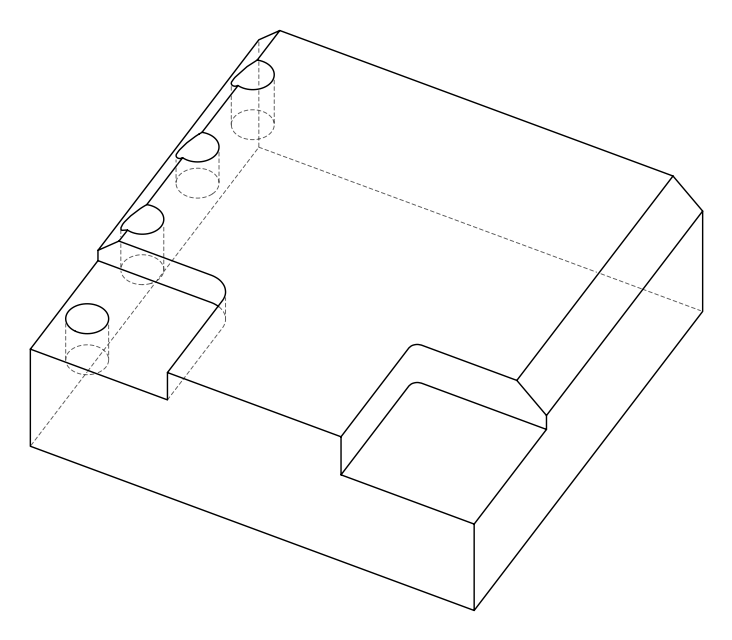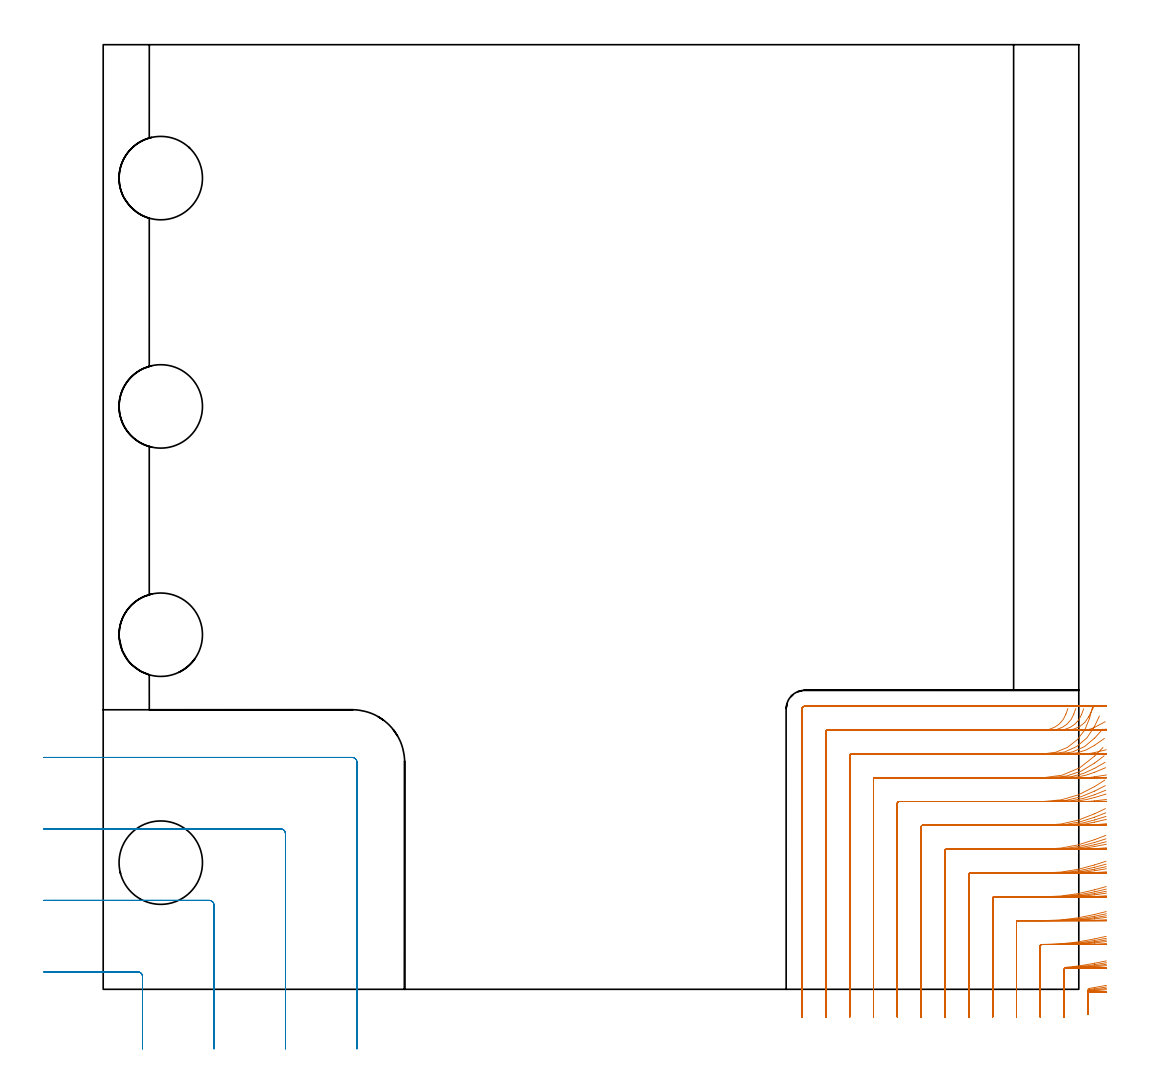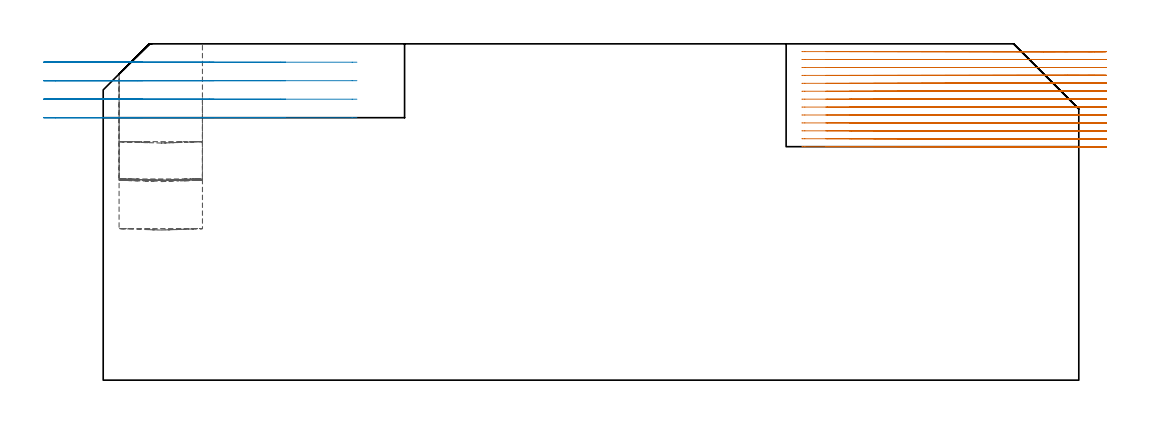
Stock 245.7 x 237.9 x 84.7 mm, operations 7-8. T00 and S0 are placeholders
(PLAN: 8 operations, 3 tool changes, 50.2 min)
(1 INDEXABLE_INSERT_DRILL_BLIND_HOLE_FROM_SOLID | STEP1POCKET | NXT0302_013 | 0.13 min | 16149 mm3)
(2 INDEXABLE_INSERT_DRILL_BLIND_HOLE_FROM_SOLID_1 | STEP1POCKET_1 | NXT0302_013 | 0.15 min | 11927 mm3)
(3 INDEXABLE_INSERT_DRILL_BLIND_HOLE_FROM_SOLID_2 | STEP1POCKET_2 | NXT0302_013 | 0.11 min | 8568 mm3)
(4 INDEXABLE_INSERT_DRILL_BLIND_HOLE_FROM_SOLID_3 | STEP1POCKET_3 | NXT0302_013 | 0.15 min | 11822 mm3)
(5 AREA_MILL | FG_CHAMFER_SURFACE | UGT0205_001 | 6.19 min | 10633 mm3)
(6 AREA_MILL_1 | FG_CHAMFER_SURFACE_1 | UGT0205_001 | 8.12 min | 22865 mm3)
(7 MILL_CORNER_NOTCH_RECTANGULAR | CORNER_NOTCH_RECTANGULAR | NXT0201_009 | Follow Part, ap 2, ae 75% | 31.85 min | 142615 mm3)
(8 MILL_CORNER_NOTCH_RECTANGULAR_1 | CORNER_NOTCH_RECTANGULAR_1 | UGT0201_106 | Follow Part, ap 6, ae 75% | 3.5 min | 91827 mm3)
(TOOL NXT0302_013 | Index. Insert Drill 21mm [880-D2100L25-05] | D21 PA176 FL105 Z2)
(TOOL UGT0205_001 | Chamfer Mill 20 x 3 x 45 deg. | D20 FL50 Z2)
(TOOL NXT0201_009 | ENDMILL 8mm [2P460-0800-NA 1630] | D8 FL26 Z6)
(TOOL UGT0201_106 | End Mill 24 mm | D24 FL25 Z2)
(OP 7 MILL_CORNER_NOTCH_RECTANGULAR)
G17 G21 G94 G90
T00 M6
G54
G17 G0 G90 X252.651 Y1.003 S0 M3
G43 Z94.7 H1
Z82.74
G94 G1 X249.7 Y0.466 F250.
G2 X248.331 Y0.23 R72.
G3 X248. Y-0.16 R0.4
G1 Y-3.273
Y-6.273
G0 Z94.7
X252.642 Y7.16
Z82.74
G1 X249.7 Y6.574
G2 X242.362 Y5.535 R66. F500.
G3 X242. Y5.141 R0.4
G1 Y-4.
Y-7. F250.
G0 Z94.7
X252.63 Y13.349
Z82.74
G1 X249.7 Y12.704
G2 X236.797 Y11.3 R60. F500.
G1 X236.396
G3 X236. Y10.904 R0.4
G1 Y-4.
Y-7. F250.
G0 Z94.7
X252.613 Y19.581
Z82.74
G1 X249.7 Y18.864
G2 X236.797 Y17.3 R54. F500.
G1 X230.396
G3 X230. Y16.904 R0.4
G1 Y-4.
Y-7. F250.
G0 Z94.7
X252.59 Y25.873
Z82.74
G1 X249.7 Y25.067
G2 X236.797 Y23.3 R48. F500.
G1 X224.396
G3 X224. Y22.904 R0.4
G1 Y-4.
Y-7. F250.
G0 Z94.7
X252.555 Y32.253
Z82.74
G1 X249.7 Y31.331
G2 X236.797 Y29.3 R42. F500.
G1 X218.397
G3 X218. Y28.903 R0.4
G1 Y-4.
Y-7. F250.
G0 Z94.7
X252.501 Y38.767
Z82.74
G1 X249.7 Y37.692
G2 X236.797 Y35.3 R36. F500.
G1 X212.397
G3 X212. Y34.903 R0.4
G1 Y-4.
Y-7. F250.
G0 Z94.7
X252.408 Y45.507
Z82.74
G1 X249.7 Y44.217
G2 X236.797 Y41.3 R30. F500.
G1 X206.397
G3 X206. Y40.903 R0.4
G1 Y-4.
Y-7. F250.
G0 Z94.7
X252.23 Y52.677
Z82.74
G1 X249.7 Y51.064
G2 X236.797 Y47.3 R24. F500.
G1 X200.397
G3 X200. Y46.903 R0.4
G1 Y-4.
Y-7. F250.
G0 Z94.7
X251.792 Y60.901
Z82.74
G1 X249.7 Y58.75
G2 X236.797 Y53.3 R18. F500.
G1 X194.397
G3 X194. Y52.903 R0.4
G1 Y-4.
Y-7. F250.
G0 Z94.7
X249.165 Y71.151
Z82.74
G1 X248.402 Y68.249
G2 X236.797 Y59.3 R12. F500.
G1 X188.397
G3 X188. Y58.903 R0.4
G1 Y-4.
Y-7. F250.
G0 Z94.7
X242.954 Y70.715
Z82.74
G1 X242.454 Y69.301
G2 X236.797 Y65.3 R6. F500.
G1 X182.398
G3 X182. Y64.902 R0.4
G1 Y-4.
Y-7. F250.
G0 Z94.7
X239.797 Y71.3
Z82.74
G1 X236.797
X176.7 F500.
G3 X176. Y70.6 R0.7
G1 Y-4.
Y-7. F250.
G0 Z94.7
X252.665 Y0.588
Z80.745
G1 X249.7 Y0.133
G2 X248.342 Y-0.062 R72.
G3 X248. Y-0.454 R0.4
G1 Y-3.273
Y-6.273
G0 Z94.7
X252.659 Y6.706
Z80.745
G1 X249.7 Y6.209
G2 X242.374 Y5.398 R66. F500.
G3 X242. Y5.003 R0.4
G1 Y-4.
Y-7. F250.
G0 Z94.7
X252.65 Y12.848
Z80.745
G1 X249.7 Y12.302
G2 X238.782 Y11.3 R60. F500.
G1 X236.396
G3 X236. Y10.904 R0.4
G1 Y-4.
Y-7. F250.
G0 Z94.7
X252.638 Y19.022
Z80.745
G1 X249.7 Y18.415
G2 X238.782 Y17.3 R54. F500.
G1 X230.396
G3 X230. Y16.904 R0.4
G1 Y-4.
Y-7. F250.
G0 Z94.7
X252.621 Y25.241
Z80.745
G1 X249.7 Y24.558
G2 X238.782 Y23.3 R48. F500.
G1 X224.396
G3 X224. Y22.904 R0.4
G1 Y-4.
Y-7. F250.
G0 Z94.7
X252.597 Y31.524
Z80.745
G1 X249.7 Y30.744
G2 X238.782 Y29.3 R42. F500.
G1 X218.397
G3 X218. Y28.903 R0.4
G1 Y-4.
Y-7. F250.
G0 Z94.7
X252.559 Y37.905
Z80.745
G1 X249.7 Y36.996
G2 X238.782 Y35.3 R36. F500.
G1 X212.397
G3 X212. Y34.903 R0.4
G1 Y-4.
Y-7. F250.
G0 Z94.7
X252.494 Y44.449
Z80.745
G1 X249.7 Y43.357
G2 X238.782 Y41.3 R30. F500.
G1 X206.397
G3 X206. Y40.903 R0.4
G1 Y-4.
Y-7. F250.
G0 Z94.7
X252.372 Y51.292
Z80.745
G1 X249.7 Y49.927
G2 X238.782 Y47.3 R24. F500.
G1 X200.397
G3 X200. Y46.903 R0.4
G1 Y-4.
Y-7. F250.
G0 Z94.7
X252.085 Y58.809
Z80.745
G1 X249.7 Y56.989
G2 X238.782 Y53.3 R18. F500.
G1 X194.397
G3 X194. Y52.903 R0.4
G1 Y-4.
Y-7. F250.
G0 Z94.7
X250.904 Y68.84
Z80.745
G1 X249.612 Y66.133
G2 X238.782 Y59.3 R12. F500.
G1 X188.397
G3 X188. Y58.903 R0.4
G1 Y-4.
Y-7. F250.
G0 Z94.7
X244.939 Y70.715
Z80.745
G1 X244.439 Y69.301
G2 X238.782 Y65.3 R6. F500.
G1 X182.398
G3 X182. Y64.902 R0.4
G1 Y-4.
Y-7. F250.
G0 Z94.7
X241.782 Y71.3
Z80.745
G1 X238.782
X176.7 F500.
G3 X176. Y70.6 R0.7
G1 Y-4.
Y-7. F250.
G0 Z94.7
X252.674 Y0.226
Z78.75
G1 X249.697 Y-0.145
G2 X248.353 Y-0.3 R72.
G3 X248. Y-0.693 R0.4
G1 Y-3.273
Y-6.273
G0 Z94.7
X252.672 Y6.311
Z78.75
G1 X249.7 Y5.906
G2 X242.386 Y5.32 R66. F500.
G3 X242. Y4.924 R0.4
G1 Y-4.
Y-7. F250.
G0 Z94.7
X252.667 Y12.413
Z78.75
G1 X249.7 Y11.967
G2 X240.777 Y11.3 R60. F500.
G1 X236.396
G3 X236. Y10.904 R0.4
G1 Y-4.
Y-7. F250.
G0 Z94.7
X252.659 Y18.538
Z78.75
G1 X249.7 Y18.042
G2 X240.777 Y17.3 R54. F500.
G1 X230.396
G3 X230. Y16.904 R0.4
G1 Y-4.
Y-7. F250.
G0 Z94.7
X252.648 Y24.694
Z78.75
G1 X249.7 Y24.137
G2 X240.777 Y23.3 R48. F500.
G1 X224.396
G3 X224. Y22.904 R0.4
G1 Y-4.
Y-7. F250.
G0 Z94.7
X252.632 Y30.896
Z78.75
G1 X249.7 Y30.259
G2 X240.777 Y29.3 R42. F500.
G1 X218.397
G3 X218. Y28.903 R0.4
G1 Y-4.
Y-7. F250.
G0 Z94.7
X252.606 Y37.167
Z78.75
G1 X249.7 Y36.423
G2 X240.777 Y35.3 R36. F500.
G1 X212.397
G3 X212. Y34.903 R0.4
G1 Y-4.
Y-7. F250.
G0 Z94.7
X252.564 Y43.55
Z78.75
G1 X249.7 Y42.658
G2 X240.777 Y41.3 R30. F500.
G1 X206.397
G3 X206. Y40.903 R0.4
G1 Y-4.
Y-7. F250.
G0 Z94.7
X252.485 Y50.136
Z78.75
G1 X249.7 Y49.02
G2 X240.777 Y47.3 R24. F500.
G1 X200.397
G3 X200. Y46.903 R0.4
G1 Y-4.
Y-7. F250.
G0 Z94.7
X252.305 Y57.154
Z78.75
G1 X249.7 Y55.667
G2 X240.777 Y53.3 R18. F500.
G1 X194.397
G3 X194. Y52.903 R0.4
G1 Y-4.
Y-7. F250.
G0 Z94.7
X251.706 Y65.507
Z78.75
G1 X249.7 Y63.276
G2 X240.777 Y59.3 R12. F500.
G1 X188.397
G3 X188. Y58.903 R0.4
G1 Y-4.
Y-7. F250.
G0 Z94.7
X246.927 Y70.645
Z78.75
G1 X246.411 Y69.236
G2 X240.777 Y65.3 R6. F500.
G1 X182.398
G3 X182. Y64.902 R0.4
G1 Y-4.
Y-7. F250.
G0 Z94.7
X243.777 Y71.3
Z78.75
G1 X240.777
X176.7 F500.
G3 X176. Y70.6 R0.7
G1 Y-4.
Y-7. F250.
G0 Z94.7
X252.669 Y-0.085
Z76.755
G1 X249.683 Y-0.372
G2 X248.365 Y-0.486 R72.
G3 X248. Y-0.88 R0.4
G1 Y-3.273
Y-6.273
G0 Z94.7
X252.684 Y5.973
Z76.755
G1 X249.7 Y5.66
G2 X242.814 Y5.3 R66. F500.
G1 X242.396
G3 X242. Y4.904 R0.4
G1 Y-4.
Y-7. F250.
G0 Z94.7
X252.68 Y12.041
Z76.755
G1 X249.7 Y11.696
G2 X242.814 Y11.3 R60. F500.
G1 X236.396
G3 X236. Y10.904 R0.4
G1 Y-4.
Y-7. F250.
G0 Z94.7
X252.676 Y18.123
Z76.755
G1 X249.7 Y17.741
G2 X242.814 Y17.3 R54. F500.
G1 X230.396
G3 X230. Y16.904 R0.4
G1 Y-4.
Y-7. F250.
G0 Z94.7
X252.669 Y24.227
Z76.755
G1 X249.7 Y23.797
G2 X242.814 Y23.3 R48. F500.
G1 X224.396
G3 X224. Y22.904 R0.4
G1 Y-4.
Y-7. F250.
G0 Z94.7
X252.659 Y30.36
Z76.755
G1 X249.7 Y29.868
G2 X242.814 Y29.3 R42. F500.
G1 X218.397
G3 X218. Y28.903 R0.4
G1 Y-4.
Y-7. F250.
G0 Z94.7
X252.645 Y36.539
Z76.755
G1 X249.7 Y35.965
G2 X242.814 Y35.3 R36. F500.
G1 X212.397
G3 X212. Y34.903 R0.4
G1 Y-4.
Y-7. F250.
G0 Z94.7
X252.62 Y42.79
Z76.755
G1 X249.7 Y42.101
G2 X242.814 Y41.3 R30. F500.
G1 X206.397
G3 X206. Y40.903 R0.4
G1 Y-4.
Y-7. F250.
G0 Z94.7
X252.574 Y49.17
Z76.755
G1 X249.7 Y48.309
G2 X242.814 Y47.3 R24. F500.
G1 X200.397
G3 X200. Y46.903 R0.4
G1 Y-4.
Y-7. F250.
G0 Z94.7
X252.472 Y55.817
Z76.755
G1 X249.7 Y54.669
G2 X242.814 Y53.3 R18. F500.
G1 X194.397
G3 X194. Y52.903 R0.4
G1 Y-4.
Y-7. F250.
G0 Z94.7
X252.157 Y63.194
Z76.755
G1 X249.7 Y61.473
G2 X242.814 Y59.3 R12. F500.
G1 X188.397
G3 X188. Y58.903 R0.4
G1 Y-4.
Y-7. F250.
G0 Z94.7
X249.522 Y71.285
Z76.755
G1 X248.174 Y68.604
G2 X242.814 Y65.3 R6. F500.
G1 X182.398
G3 X182. Y64.902 R0.4
G1 Y-4.
Y-7. F250.
G0 Z94.7
X245.814 Y71.3
Z76.755
G1 X242.814
X176.7 F500.
G3 X176. Y70.6 R0.7
G1 Y-4.
Y-7. F250.
G0 Z94.7
X252.645 Y-0.533
Z74.76
G1 X249.647 Y-0.648
G2 X248.387 Y-0.685 R72.
G3 X248. Y-1.08 R0.4
G1 Y-3.273
Y-6.273
G0 Z94.7
X252.697 Y5.486
Z74.76
G1 X249.7 Y5.359
G2 X246.904 Y5.3 R66. F500.
G1 X242.396
G3 X242. Y4.904 R0.4
G1 Y-4.
Y-7. F250.
G0 Z94.7
X252.697 Y11.505
Z74.76
G1 X249.7 Y11.365
G2 X246.904 Y11.3 R60. F500.
G1 X236.396
G3 X236. Y10.904 R0.4
G1 Y-4.
Y-7. F250.
G0 Z94.7
X252.696 Y17.528
Z74.76
G1 X249.7 Y17.372
G2 X246.904 Y17.3 R54. F500.
G1 X230.396
G3 X230. Y16.904 R0.4
G1 Y-4.
Y-7. F250.
G0 Z94.7
X252.695 Y23.556
Z74.76
G1 X249.7 Y23.381
G2 X246.904 Y23.3 R48. F500.
G1 X224.396
G3 X224. Y22.904 R0.4
G1 Y-4.
Y-7. F250.
G0 Z94.7
X252.693 Y29.593
Z74.76
G1 X249.7 Y29.393
G2 X246.904 Y29.3 R42. F500.
G1 X218.397
G3 X218. Y28.903 R0.4
G1 Y-4.
Y-7. F250.
G0 Z94.7
X252.691 Y35.642
Z74.76
G1 X249.7 Y35.409
G2 X246.904 Y35.3 R36. F500.
G1 X212.397
G3 X212. Y34.903 R0.4
G1 Y-4.
Y-7. F250.
G0 Z94.7
X252.687 Y41.71
Z74.76
G1 X249.7 Y41.431
G2 X246.904 Y41.3 R30. F500.
G1 X206.397
G3 X206. Y40.903 R0.4
G1 Y-4.
Y-7. F250.
G0 Z94.7
X252.68 Y47.813
Z74.76
G1 X249.7 Y47.463
G2 X246.904 Y47.3 R24. F500.
G1 X200.397
G3 X200. Y46.903 R0.4
G1 Y-4.
Y-7. F250.
G0 Z94.7
X252.664 Y53.984
Z74.76
G1 X249.7 Y53.518
G2 X246.904 Y53.3 R18. F500.
G1 X194.397
G3 X194. Y52.903 R0.4
G1 Y-4.
Y-7. F250.
G0 Z94.7
X252.617 Y60.329
Z74.76
G1 X249.7 Y59.63
G2 X246.904 Y59.3 R12. F500.
G1 X188.397
G3 X188. Y58.903 R0.4
G1 Y-4.
Y-7. F250.
G0 Z94.7
X252.354 Y67.389
Z74.76
G1 X249.7 Y65.991
G2 X246.904 Y65.3 R6. F500.
G1 X182.398
G3 X182. Y64.902 R0.4
G1 Y-4.
Y-7. F250.
G0 Z94.7
X249.904 Y71.3
Z74.76
G1 X246.904
X176.7 F500.
G3 X176. Y70.6 R0.7
G1 Y-4.
Y-7. F250.
G0 Z94.7
X252.638 Y-0.684
Z72.765
G1 X249.638 Y-0.699
X249.285 Y-0.7
X248.395
G3 X248. Y-1.095 R0.4
G1 Y-3.273
Y-6.273
G0 Z94.7
X252.7 Y5.32
Z72.765
G1 X249.7 Y5.301
G2 X249.285 Y5.3 R66. F500.
G1 X242.396
G3 X242. Y4.904 R0.4
G1 Y-4.
Y-7. F250.
G0 Z94.7
X252.7 Y11.322
Z72.765
G1 X249.7 Y11.301
G2 X249.285 Y11.3 R60. F500.
G1 X236.396
G3 X236. Y10.904 R0.4
G1 Y-4.
Y-7. F250.
G0 Z94.7
X252.7 Y17.325
Z72.765
G1 X249.7 Y17.302
G2 X249.285 Y17.3 R54. F500.
G1 X230.396
G3 X230. Y16.904 R0.4
G1 Y-4.
Y-7. F250.
G0 Z94.7
X252.7 Y23.328
Z72.765
G1 X249.7 Y23.302
G2 X249.285 Y23.3 R48. F500.
G1 X224.396
G3 X224. Y22.904 R0.4
G1 Y-4.
Y-7. F250.
G0 Z94.7
X252.7 Y29.332
Z72.765
G1 X249.7 Y29.302
G2 X249.285 Y29.3 R42. F500.
G1 X218.397
G3 X218. Y28.903 R0.4
G1 Y-4.
Y-7. F250.
G0 Z94.7
X252.7 Y35.337
Z72.765
G1 X249.7 Y35.302
G2 X249.285 Y35.3 R36. F500.
G1 X212.397
G3 X212. Y34.903 R0.4
G1 Y-4.
Y-7. F250.
G0 Z94.7
X252.7 Y41.344
Z72.765
G1 X249.7 Y41.303
G2 X249.285 Y41.3 R30. F500.
G1 X206.397
G3 X206. Y40.903 R0.4
G1 Y-4.
Y-7. F250.
G0 Z94.7
X252.7 Y47.356
Z72.765
G1 X249.7 Y47.304
G2 X249.285 Y47.3 R24. F500.
G1 X200.397
G3 X200. Y46.903 R0.4
G1 Y-4.
Y-7. F250.
G0 Z94.7
X252.699 Y53.374
Z72.765
G1 X249.7 Y53.305
G2 X249.285 Y53.3 R18. F500.
G1 X194.397
G3 X194. Y52.903 R0.4
G1 Y-4.
Y-7. F250.
G0 Z94.7
X252.698 Y59.411
Z72.765
G1 X249.7 Y59.307
G2 X249.285 Y59.3 R12. F500.
G1 X188.397
G3 X188. Y58.903 R0.4
G1 Y-4.
Y-7. F250.
G0 Z94.7
X252.693 Y65.522
Z72.765
G1 X249.7 Y65.314
G2 X249.285 Y65.3 R6. F500.
G1 X182.398
G3 X182. Y64.902 R0.4
G1 Y-4.
Y-7. F250.
G0 Z94.7
X252.285 Y71.3
Z72.765
G1 X249.285
X176.7 F500.
G3 X176. Y70.6 R0.7
G1 Y-4.
Y-7. F250.
G0 Z94.7
X252.638 Y-0.7
Z70.77
G1 X249.638
X248.395
G3 X248. Y-1.095 R0.4
G1 Y-3.273
Y-6.273
G0 Z94.7
X252.7 Y5.3
Z70.77
G1 X249.7
X242.396 F500.
G3 X242. Y4.904 R0.4
G1 Y-4.
Y-7. F250.
G0 Z94.7
X252.7 Y11.3
Z70.77
G1 X249.7
X236.396 F500.
G3 X236. Y10.904 R0.4
G1 Y-4.
Y-7. F250.
G0 Z94.7
X252.7 Y17.3
Z70.77
G1 X249.7
X230.396 F500.
G3 X230. Y16.904 R0.4
G1 Y-4.
Y-7. F250.
G0 Z94.7
X252.7 Y23.3
Z70.77
G1 X249.7
X224.396 F500.
G3 X224. Y22.904 R0.4
G1 Y-4.
Y-7. F250.
G0 Z94.7
X252.7 Y29.3
Z70.77
G1 X249.7
X218.397 F500.
G3 X218. Y28.903 R0.4
G1 Y-4.
Y-7. F250.
G0 Z94.7
X252.7 Y35.3
Z70.77
G1 X249.7
X212.397 F500.
G3 X212. Y34.903 R0.4
G1 Y-4.
Y-7. F250.
G0 Z94.7
X252.7 Y41.3
Z70.77
G1 X249.7
X206.397 F500.
G3 X206. Y40.903 R0.4
G1 Y-4.
Y-7. F250.
G0 Z94.7
X252.7 Y47.3
Z70.77
G1 X249.7
X200.397 F500.
G3 X200. Y46.903 R0.4
G1 Y-4.
Y-7. F250.
G0 Z94.7
X252.7 Y53.3
Z70.77
G1 X249.7
X194.397 F500.
G3 X194. Y52.903 R0.4
G1 Y-4.
Y-7. F250.
G0 Z94.7
X252.7 Y59.3
Z70.77
G1 X249.7
X188.397 F500.
G3 X188. Y58.903 R0.4
G1 Y-4.
Y-7. F250.
G0 Z94.7
X252.7 Y65.3
Z70.77
G1 X249.7
X182.398 F500.
G3 X182. Y64.902 R0.4
G1 Y-4.
Y-7. F250.
G0 Z94.7
X252.7 Y71.3
Z70.77
G1 X249.7
X176.7 F500.
G3 X176. Y70.6 R0.7
G1 Y-4.
Y-7. F250.
G0 Z94.7
X252.638 Y-0.7
Z68.775
G1 X249.638
X248.395
G3 X248. Y-1.095 R0.4
G1 Y-3.273
Y-6.273
G0 Z94.7
X252.7 Y5.3
Z68.775
G1 X249.7
X242.396 F500.
G3 X242. Y4.904 R0.4
G1 Y-4.
Y-7. F250.
G0 Z94.7
X252.7 Y11.3
Z68.775
G1 X249.7
X236.396 F500.
G3 X236. Y10.904 R0.4
G1 Y-4.
Y-7. F250.
G0 Z94.7
X252.7 Y17.3
Z68.775
G1 X249.7
X230.396 F500.
G3 X230. Y16.904 R0.4
G1 Y-4.
Y-7. F250.
G0 Z94.7
X252.7 Y23.3
Z68.775
G1 X249.7
X224.396 F500.
G3 X224. Y22.904 R0.4
G1 Y-4.
Y-7. F250.
G0 Z94.7
X252.7 Y29.3
Z68.775
G1 X249.7
X218.397 F500.
G3 X218. Y28.903 R0.4
G1 Y-4.
Y-7. F250.
G0 Z94.7
X252.7 Y35.3
Z68.775
G1 X249.7
X212.397 F500.
G3 X212. Y34.903 R0.4
G1 Y-4.
Y-7. F250.
G0 Z94.7
X252.7 Y41.3
Z68.775
G1 X249.7
X206.397 F500.
G3 X206. Y40.903 R0.4
G1 Y-4.
Y-7. F250.
G0 Z94.7
X252.7 Y47.3
Z68.775
G1 X249.7
X200.397 F500.
G3 X200. Y46.903 R0.4
G1 Y-4.
Y-7. F250.
G0 Z94.7
X252.7 Y53.3
Z68.775
G1 X249.7
X194.397 F500.
G3 X194. Y52.903 R0.4
G1 Y-4.
Y-7. F250.
G0 Z94.7
X252.7 Y59.3
Z68.775
G1 X249.7
X188.397 F500.
G3 X188. Y58.903 R0.4
G1 Y-4.
Y-7. F250.
G0 Z94.7
X252.7 Y65.3
Z68.775
G1 X249.7
X182.398 F500.
G3 X182. Y64.902 R0.4
G1 Y-4.
Y-7. F250.
G0 Z94.7
X252.7 Y71.3
Z68.775
G1 X249.7
X176.7 F500.
G3 X176. Y70.6 R0.7
G1 Y-4.
Y-7. F250.
G0 Z94.7
X252.638 Y-0.7
Z66.78
G1 X249.638
X248.395
G3 X248. Y-1.095 R0.4
G1 Y-3.273
Y-6.273
G0 Z94.7
X252.7 Y5.3
Z66.78
G1 X249.7
X242.396 F500.
G3 X242. Y4.904 R0.4
G1 Y-4.
Y-7. F250.
G0 Z94.7
X252.7 Y11.3
Z66.78
G1 X249.7
X236.396 F500.
G3 X236. Y10.904 R0.4
G1 Y-4.
Y-7. F250.
G0 Z94.7
X252.7 Y17.3
Z66.78
G1 X249.7
X230.396 F500.
G3 X230. Y16.904 R0.4
G1 Y-4.
Y-7. F250.
G0 Z94.7
X252.7 Y23.3
Z66.78
G1 X249.7
X224.396 F500.
G3 X224. Y22.904 R0.4
G1 Y-4.
Y-7. F250.
G0 Z94.7
X252.7 Y29.3
Z66.78
G1 X249.7
X218.397 F500.
G3 X218. Y28.903 R0.4
G1 Y-4.
Y-7. F250.
G0 Z94.7
X252.7 Y35.3
Z66.78
G1 X249.7
X212.397 F500.
G3 X212. Y34.903 R0.4
G1 Y-4.
Y-7. F250.
G0 Z94.7
X252.7 Y41.3
Z66.78
G1 X249.7
X206.397 F500.
G3 X206. Y40.903 R0.4
G1 Y-4.
Y-7. F250.
G0 Z94.7
X252.7 Y47.3
Z66.78
G1 X249.7
X200.397 F500.
G3 X200. Y46.903 R0.4
G1 Y-4.
Y-7. F250.
G0 Z94.7
X252.7 Y53.3
Z66.78
G1 X249.7
X194.397 F500.
G3 X194. Y52.903 R0.4
G1 Y-4.
Y-7. F250.
G0 Z94.7
X252.7 Y59.3
Z66.78
G1 X249.7
X188.397 F500.
G3 X188. Y58.903 R0.4
G1 Y-4.
Y-7. F250.
G0 Z94.7
X252.7 Y65.3
Z66.78
G1 X249.7
X182.398 F500.
G3 X182. Y64.902 R0.4
G1 Y-4.
Y-7. F250.
G0 Z94.7
X252.7 Y71.3
Z66.78
G1 X249.7
X176.7 F500.
G3 X176. Y70.6 R0.7
G1 Y-4.
Y-7. F250.
G0 Z94.7
X252.638 Y-0.7
Z64.785
G1 X249.638
X248.395
G3 X248. Y-1.095 R0.4
G1 Y-3.273
Y-6.273
G0 Z94.7
X252.7 Y5.3
Z64.785
G1 X249.7
X242.396 F500.
G3 X242. Y4.904 R0.4
G1 Y-4.
Y-7. F250.
G0 Z94.7
X252.7 Y11.3
Z64.785
G1 X249.7
X236.396 F500.
G3 X236. Y10.904 R0.4
G1 Y-4.
Y-7. F250.
G0 Z94.7
X252.7 Y17.3
Z64.785
G1 X249.7
X230.396 F500.
G3 X230. Y16.904 R0.4
G1 Y-4.
Y-7. F250.
G0 Z94.7
X252.7 Y23.3
Z64.785
G1 X249.7
X224.396 F500.
G3 X224. Y22.904 R0.4
G1 Y-4.
Y-7. F250.
G0 Z94.7
X252.7 Y29.3
Z64.785
G1 X249.7
X218.397 F500.
G3 X218. Y28.903 R0.4
G1 Y-4.
Y-7. F250.
G0 Z94.7
X252.7 Y35.3
Z64.785
G1 X249.7
X212.397 F500.
G3 X212. Y34.903 R0.4
G1 Y-4.
Y-7. F250.
G0 Z94.7
X252.7 Y41.3
Z64.785
G1 X249.7
X206.397 F500.
G3 X206. Y40.903 R0.4
G1 Y-4.
Y-7. F250.
G0 Z94.7
X252.7 Y47.3
Z64.785
G1 X249.7
X200.397 F500.
G3 X200. Y46.903 R0.4
G1 Y-4.
Y-7. F250.
G0 Z94.7
X252.7 Y53.3
Z64.785
G1 X249.7
X194.397 F500.
G3 X194. Y52.903 R0.4
G1 Y-4.
Y-7. F250.
G0 Z94.7
X252.7 Y59.3
Z64.785
G1 X249.7
X188.397 F500.
G3 X188. Y58.903 R0.4
G1 Y-4.
Y-7. F250.
G0 Z94.7
X252.7 Y65.3
Z64.785
G1 X249.7
X182.398 F500.
G3 X182. Y64.902 R0.4
G1 Y-4.
Y-7. F250.
G0 Z94.7
X252.7 Y71.3
Z64.785
G1 X249.7
X176.7 F500.
G3 X176. Y70.6 R0.7
G1 Y-4.
Y-7. F250.
G0 Z94.7
X252.638 Y-0.7
Z62.79
G1 X249.638
X248.395
G3 X248. Y-1.095 R0.4
G1 Y-3.273
Y-6.273
G0 Z94.7
X252.7 Y5.3
Z62.79
G1 X249.7
X242.396 F500.
G3 X242. Y4.904 R0.4
G1 Y-4.
Y-7. F250.
G0 Z94.7
X252.7 Y11.3
Z62.79
G1 X249.7
X236.396 F500.
G3 X236. Y10.904 R0.4
G1 Y-4.
Y-7. F250.
G0 Z94.7
X252.7 Y17.3
Z62.79
G1 X249.7
X230.396 F500.
G3 X230. Y16.904 R0.4
G1 Y-4.
Y-7. F250.
G0 Z94.7
X252.7 Y23.3
Z62.79
G1 X249.7
X224.396 F500.
G3 X224. Y22.904 R0.4
G1 Y-4.
Y-7. F250.
G0 Z94.7
X252.7 Y29.3
Z62.79
G1 X249.7
X218.397 F500.
G3 X218. Y28.903 R0.4
G1 Y-4.
Y-7. F250.
G0 Z94.7
X252.7 Y35.3
Z62.79
G1 X249.7
X212.397 F500.
G3 X212. Y34.903 R0.4
G1 Y-4.
Y-7. F250.
G0 Z94.7
X252.7 Y41.3
Z62.79
G1 X249.7
X206.397 F500.
G3 X206. Y40.903 R0.4
G1 Y-4.
Y-7. F250.
G0 Z94.7
X252.7 Y47.3
Z62.79
G1 X249.7
X200.397 F500.
G3 X200. Y46.903 R0.4
G1 Y-4.
Y-7. F250.
G0 Z94.7
X252.7 Y53.3
Z62.79
G1 X249.7
X194.397 F500.
G3 X194. Y52.903 R0.4
G1 Y-4.
Y-7. F250.
G0 Z94.7
X252.7 Y59.3
Z62.79
G1 X249.7
X188.397 F500.
G3 X188. Y58.903 R0.4
G1 Y-4.
Y-7. F250.
G0 Z94.7
X252.7 Y65.3
Z62.79
G1 X249.7
X182.398 F500.
G3 X182. Y64.902 R0.4
G1 Y-4.
Y-7. F250.
G0 Z94.7
X252.7 Y71.3
Z62.79
G1 X249.7
X176.7 F500.
G3 X176. Y70.6 R0.7
G1 Y-4.
Y-7. F250.
G0 Z94.7
X252.638 Y-0.7
Z60.795
G1 X249.638
X248.395
G3 X248. Y-1.095 R0.4
G1 Y-3.273
Y-6.273
G0 Z94.7
X252.7 Y5.3
Z60.795
G1 X249.7
X242.396 F500.
G3 X242. Y4.904 R0.4
G1 Y-4.
Y-7. F250.
G0 Z94.7
X252.7 Y11.3
Z60.795
G1 X249.7
X236.396 F500.
G3 X236. Y10.904 R0.4
G1 Y-4.
Y-7. F250.
G0 Z94.7
X252.7 Y17.3
Z60.795
G1 X249.7
X230.396 F500.
G3 X230. Y16.904 R0.4
G1 Y-4.
Y-7. F250.
G0 Z94.7
X252.7 Y23.3
Z60.795
G1 X249.7
X224.396 F500.
G3 X224. Y22.904 R0.4
G1 Y-4.
Y-7. F250.
G0 Z94.7
X252.7 Y29.3
Z60.795
G1 X249.7
X218.397 F500.
G3 X218. Y28.903 R0.4
G1 Y-4.
Y-7. F250.
G0 Z94.7
X252.7 Y35.3
Z60.795
G1 X249.7
X212.397 F500.
G3 X212. Y34.903 R0.4
G1 Y-4.
Y-7. F250.
G0 Z94.7
X252.7 Y41.3
Z60.795
G1 X249.7
X206.397 F500.
G3 X206. Y40.903 R0.4
G1 Y-4.
Y-7. F250.
G0 Z94.7
X252.7 Y47.3
Z60.795
G1 X249.7
X200.397 F500.
G3 X200. Y46.903 R0.4
G1 Y-4.
Y-7. F250.
G0 Z94.7
X252.7 Y53.3
Z60.795
G1 X249.7
X194.397 F500.
G3 X194. Y52.903 R0.4
G1 Y-4.
Y-7. F250.
G0 Z94.7
X252.7 Y59.3
Z60.795
G1 X249.7
X188.397 F500.
G3 X188. Y58.903 R0.4
G1 Y-4.
Y-7. F250.
G0 Z94.7
X252.7 Y65.3
Z60.795
G1 X249.7
X182.398 F500.
G3 X182. Y64.902 R0.4
G1 Y-4.
Y-7. F250.
G0 Z94.7
X252.7 Y71.3
Z60.795
G1 X249.7
X176.7 F500.
G3 X176. Y70.6 R0.7
G1 Y-4.
Y-7. F250.
G0 Z94.7
X252.638 Y-0.7
Z58.8
G1 X249.638
X248.395
G3 X248. Y-1.095 R0.4
G1 Y-3.273
Y-6.273
G0 Z94.7
X252.7 Y5.3
Z58.8
G1 X249.7
X242.396 F500.
G3 X242. Y4.904 R0.4
G1 Y-4.
Y-7. F250.
G0 Z94.7
X252.7 Y11.3
Z58.8
G1 X249.7
X236.396 F500.
G3 X236. Y10.904 R0.4
G1 Y-4.
Y-7. F250.
G0 Z94.7
X252.7 Y17.3
Z58.8
G1 X249.7
X230.396 F500.
G3 X230. Y16.904 R0.4
G1 Y-4.
Y-7. F250.
G0 Z94.7
X252.7 Y23.3
Z58.8
G1 X249.7
X224.396 F500.
G3 X224. Y22.904 R0.4
G1 Y-4.
Y-7. F250.
G0 Z94.7
X252.7 Y29.3
Z58.8
G1 X249.7
X218.397 F500.
G3 X218. Y28.903 R0.4
G1 Y-4.
Y-7. F250.
G0 Z94.7
X252.7 Y35.3
Z58.8
G1 X249.7
X212.397 F500.
G3 X212. Y34.903 R0.4
G1 Y-4.
Y-7. F250.
G0 Z94.7
X252.7 Y41.3
Z58.8
G1 X249.7
X206.397 F500.
G3 X206. Y40.903 R0.4
G1 Y-4.
Y-7. F250.
G0 Z94.7
X252.7 Y47.3
Z58.8
G1 X249.7
X200.397 F500.
G3 X200. Y46.903 R0.4
G1 Y-4.
Y-7. F250.
G0 Z94.7
X252.7 Y53.3
Z58.8
G1 X249.7
X194.397 F500.
G3 X194. Y52.903 R0.4
G1 Y-4.
Y-7. F250.
G0 Z94.7
X252.7 Y59.3
Z58.8
G1 X249.7
X188.397 F500.
G3 X188. Y58.903 R0.4
G1 Y-4.
Y-7. F250.
G0 Z94.7
X252.7 Y65.3
Z58.8
G1 X249.7
X182.398 F500.
G3 X182. Y64.902 R0.4
G1 Y-4.
Y-7. F250.
G0 Z94.7
X252.7 Y71.3
Z58.8
G1 X249.7
X176.7 F500.
G3 X176. Y70.6 R0.7
G1 Y-4.
Y-7. F250.
G0 Z94.7
M5
M2
(OP 8 MILL_CORNER_NOTCH_RECTANGULAR_1)
G17 G21 G94 G90
T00 M6
G54
G17 G0 G90 X9.9 Y-15. S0 M3
G43 Z94.7 H0
Z80.076
G94 G1 Y-12. F250.
Y3.205 F500.
G3 X8.705 Y4.4 R1.2
G1 X-12.
X-15. F250.
G0 Z94.7
X27.9 Y-15.
Z80.076
G1 Y-12.
Y21.205 F500.
G3 X26.705 Y22.4 R1.2
G1 X-12.
X-15. F250.
G0 Z94.7
X45.9 Y-15.
Z80.076
G1 Y-12.
Y39.204 F500.
G3 X44.704 Y40.4 R1.2
G1 X-12.
X-15. F250.
G0 Z94.7
X63.9 Y-15.
Z80.076
G1 Y-12.
Y57.204 F500.
G3 X62.704 Y58.4 R1.2
G1 X-12.
X-15. F250.
G0 Z94.7
X9.9 Y-15.
Z75.417
G1 Y-12.
Y3.205 F500.
G3 X8.705 Y4.4 R1.2
G1 X-12.
X-15. F250.
G0 Z94.7
X27.9 Y-15.
Z75.417
G1 Y-12.
Y21.205 F500.
G3 X26.705 Y22.4 R1.2
G1 X-12.
X-15. F250.
G0 Z94.7
X45.9 Y-15.
Z75.417
G1 Y-12.
Y39.204 F500.
G3 X44.704 Y40.4 R1.2
G1 X-12.
X-15. F250.
G0 Z94.7
X63.9 Y-15.
Z75.417
G1 Y-12.
Y57.204 F500.
G3 X62.704 Y58.4 R1.2
G1 X-12.
X-15. F250.
G0 Z94.7
X9.9 Y-15.
Z70.759
G1 Y-12.
Y3.205 F500.
G3 X8.705 Y4.4 R1.2
G1 X-12.
X-15. F250.
G0 Z94.7
X27.9 Y-15.
Z70.759
G1 Y-12.
Y21.205 F500.
G3 X26.705 Y22.4 R1.2
G1 X-12.
X-15. F250.
G0 Z94.7
X45.9 Y-15.
Z70.759
G1 Y-12.
Y39.204 F500.
G3 X44.704 Y40.4 R1.2
G1 X-12.
X-15. F250.
G0 Z94.7
X63.9 Y-15.
Z70.759
G1 Y-12.
Y57.204 F500.
G3 X62.704 Y58.4 R1.2
G1 X-12.
X-15. F250.
G0 Z94.7
X9.9 Y-15.
Z66.1
G1 Y-12.
Y3.205 F500.
G3 X8.705 Y4.4 R1.2
G1 X-12.
X-15. F250.
G0 Z94.7
X27.9 Y-15.
Z66.1
G1 Y-12.
Y21.205 F500.
G3 X26.705 Y22.4 R1.2
G1 X-12.
X-15. F250.
G0 Z94.7
X45.9 Y-15.
Z66.1
G1 Y-12.
Y39.204 F500.
G3 X44.704 Y40.4 R1.2
G1 X-12.
X-15. F250.
G0 Z94.7
X63.9 Y-15.
Z66.1
G1 Y-12.
Y57.204 F500.
G3 X62.704 Y58.4 R1.2
G1 X-12.
X-15. F250.
G0 Z94.7
M5
M2
